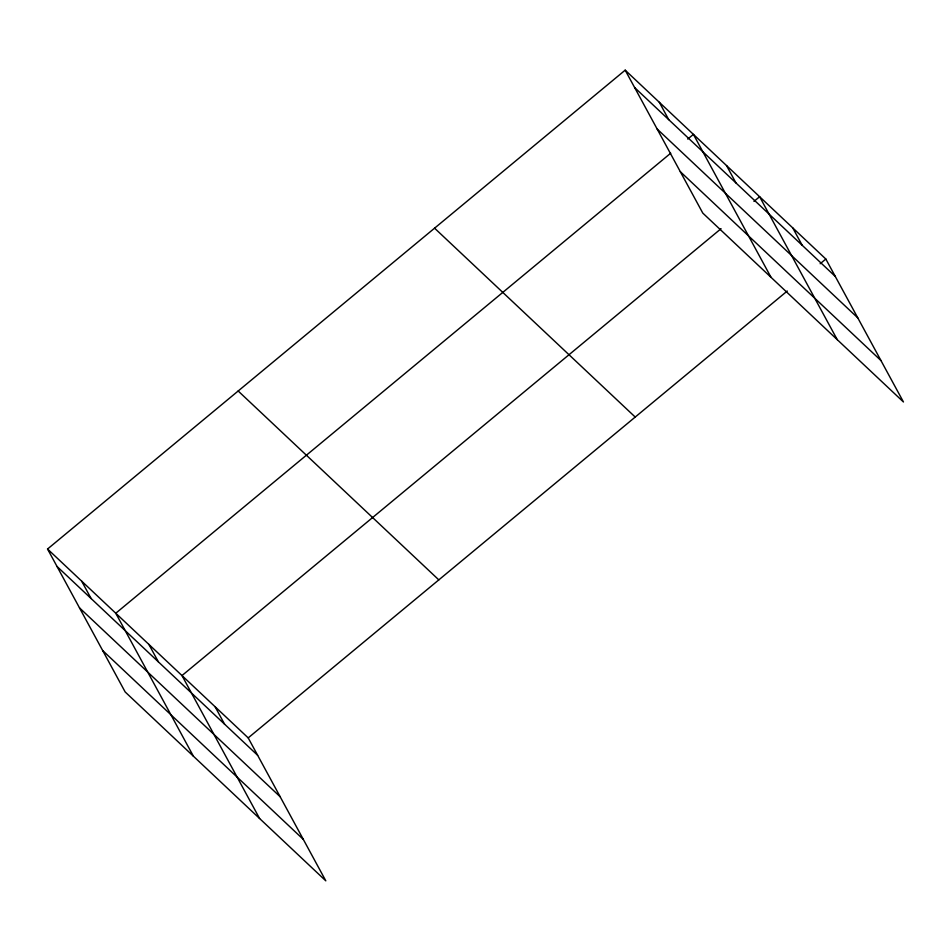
<?xml version="1.0" encoding="UTF-8"?>
<svg xmlns="http://www.w3.org/2000/svg" width="951" height="951" viewBox="0 0 951 951"><rect width="100%" height="100%" fill="white"/><g stroke="black" fill="none" stroke-linecap="round" stroke-linejoin="round"><path stroke-width="1.43" d="M47.55 549.024L248.199 737.893L325.813 880.84L125.163 691.959L47.55 549.024L625.187 70.16L825.837 259.041L903.45 401.976L702.801 213.107L625.187 70.16M670.717 153.194L115.772 613.24L193.386 756.176M687.739 139.084L693.41 134.376L771.023 277.323M721.048 228.692L181.986 675.567L259.599 818.514M753.953 201.41L759.623 196.714L837.237 339.65M248.199 737.893L787.262 291.018M820.166 263.736L825.837 259.041M634.65 87.575L835.299 276.456M657.141 129.003L857.79 317.872M680.31 171.679L880.959 360.56M434.571 228.181L635.22 417.061M238.166 390.992L438.815 579.872M57.001 566.439L257.65 755.308M79.492 607.855L280.141 796.736M102.672 650.543L303.321 839.412M792.73 227.871L802.192 245.287M726.516 165.545L735.979 182.961M659.305 102.268L668.755 119.683M215.092 706.724L224.543 724.151M148.879 644.398L158.33 661.813M81.655 581.132L91.118 598.548"/></g></svg>
